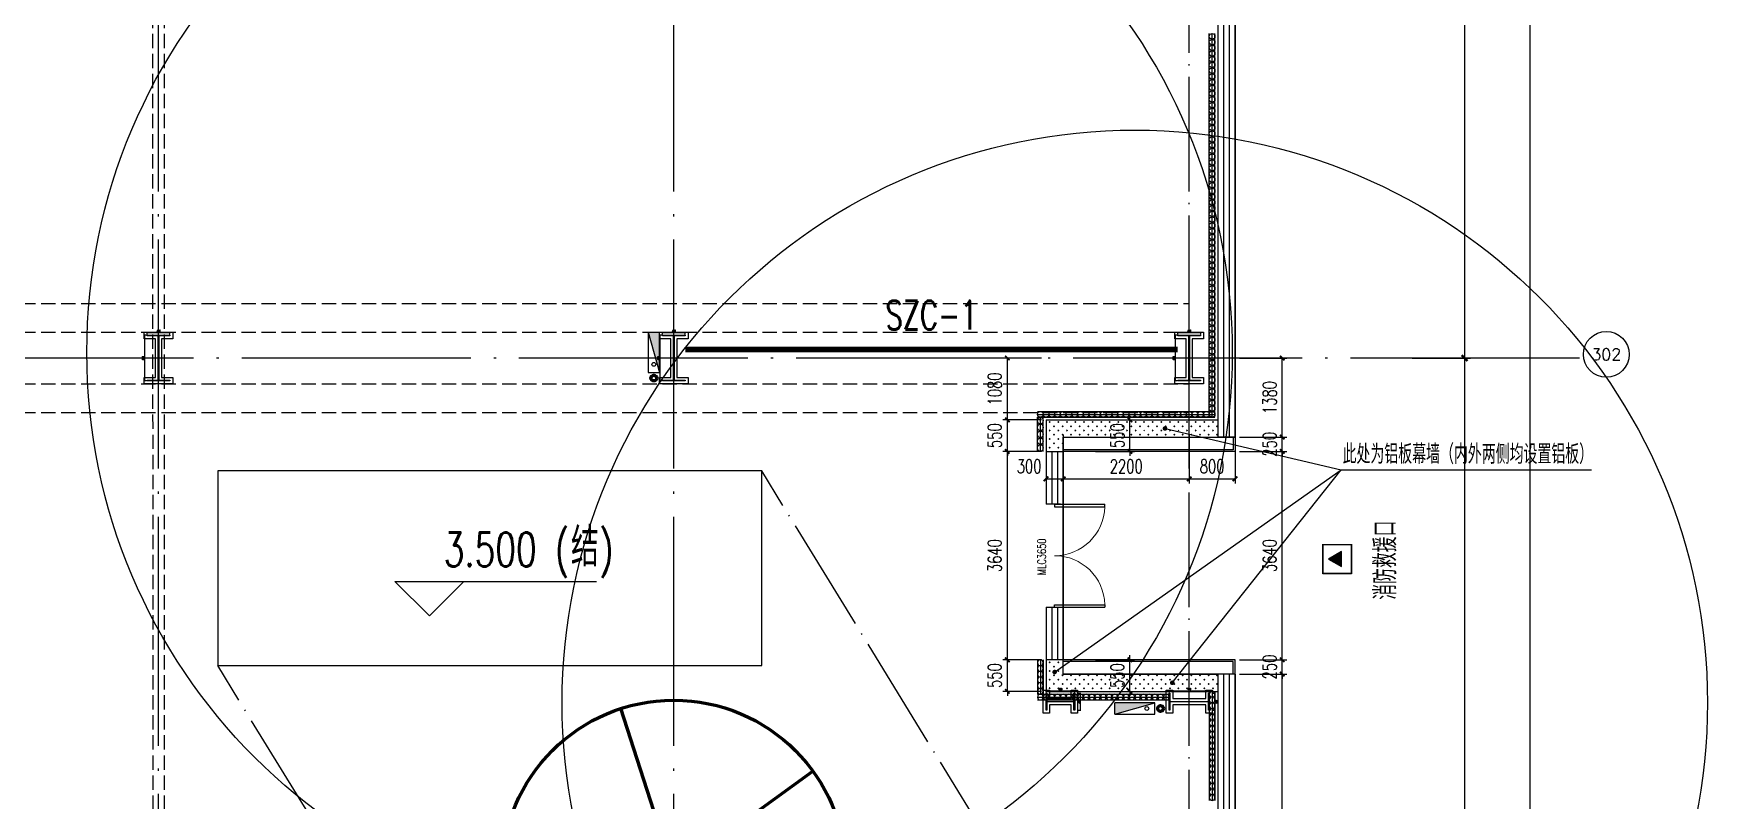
# Model space of a CAD drawing. Extents: x -1313754 to 847533, y 489853 to 941203.
# Drawn here: x -149037 to -119803, y 559144 to 572538 of the extents above; entities that cross this region are included whole.
import ezdxf
from ezdxf.enums import TextEntityAlignment as Align

# ---------------------------------------------------------------- set-up
doc = ezdxf.new("R2010")
doc.units = 0
doc.header["$LTSCALE"] = 1000
doc.header["$MEASUREMENT"] = 0
for name, pattern in [('CENTER', [2, 1.25, -0.25, 0.25, -0.25]), ('DASH', [0.35, 0.25, -0.1]), ('DOTE', [2.42, 2, -0.2, 0.02, -0.2])]:
    doc.linetypes.add(name, pattern=pattern)
doc.layers.get('Defpoints').update_dxf_attribs({"color": 210})
for name, color, linetype in [('10平面$0$WINDOW', 4, 'Continuous'), ('10平面$0$WINDOW_TEXT', 7, 'Continuous'), ('A-AXIS-D', 1, 'Continuous'), ('A-AXIS-DOTE', 14, 'DOTE'), ('A-AXIS-DP', 126, 'Continuous'), ('A-AXIS-SYMB', 3, 'Continuous'), ('A-CURTAIN', 134, 'Continuous'), ('A-HATCH-2', 251, 'Continuous'), ('A-HRAIL', 173, 'Continuous'), ('A-LIN-V', 9, 'Continuous'), ('A-SFCE', 30, 'Continuous'), ('A-TEXT', 61, 'Continuous'), ('A-WINDOW', 140, 'Continuous'), ('AS-COLN', 6, 'Continuous'), ('AS-WALL', 40, 'Continuous'), ('AS-结构边线层', 200, 'Continuous'), ('CURTWALL', 4, 'Continuous'), ('DIM_SYMB', 3, 'Continuous'), ('PUB_HATCH', 8, 'Continuous'), ('PUB_TEXT', 7, 'Continuous'), ('RP-N2-01$0$$0$A-WIND-J', 1, 'Continuous'), ('RP-N2-01$0$A-WIND-J', 3, 'Continuous'), ('SB_ZF消火栓', 10, 'Continuous'), ('SB_ZF消火栓M', 10, 'Continuous'), ('WINDOW', 4, 'Continuous'), ('建-标高', 3, 'Continuous')]:
    doc.layers.add(name, color=color, linetype=linetype)
doc.layers.add('A-加建区域', color=47, linetype='Continuous', plot=False)
for name, color, linetype, lineweight in [('LG-ZF消防', 1, 'Continuous', 60), ('THIN', 7, 'Continuous', 0), ('柱间支撑', 6, 'CENTER', 0)]:
    doc.layers.add(name, color=color, linetype=linetype, lineweight=lineweight)
doc.styles.add('10平面$0$_TCH_WINDOW', font='SIMPLEX', dxfattribs={"height": 3.5, "bigfont": 'GBCBIG'})
doc.styles.add('_TCH_AXIS', font='COMPLEX', dxfattribs={"bigfont": 'GBCBIG'})
doc.styles.add('_TCH_DIM', font='SIMPLEX', dxfattribs={"bigfont": 'GBCBIG'})
doc.styles.add('_TCH_DIM_T3', font='SIMPLEX', dxfattribs={"width": 0.705882, "bigfont": 'GBCBIG'})
doc.styles.add('A-DIM_T3', font='SIMPLEX', dxfattribs={"width": 0.705882, "bigfont": 'GBCBIG'})
doc.styles.add('A-STANDARD', font='SIMPLEX', dxfattribs={"bigfont": 'GBCBIG'})
doc.styles.add('TSSD_Rein', font='tj-romans1.shx', dxfattribs={"width": 0.7, "bigfont": 'tj-hztxt.shx'})
doc.dimstyles.new('_TCH_ARCH&&10', dxfattribs={"dimtxt": 29.75, "dimasz": 10, "dimexe": 10, "dimexo": 10, "dimgap": 12.625, "dimtad": 1, "dimdec": 0, "dimzin": 0, "dimdsep": 46, "dimtxsty": '_TCH_DIM_T3', "dimblk": 'ARCHTICK', "dimcen": 0.09, "dimclrt": 7, "dimazin": 2, "dimtfac": 1, "dimtdec": 0, "dimtix": 1, "dimtmove": 2, "dimatfit": 3, "dimfxl": 0, "dimtolj": 1, "dimtzin": 0, "dimarcsym": 0})
doc.dimstyles.new('_TCH_ARCH&&100', dxfattribs={"dimtxt": 297.5, "dimasz": 100, "dimexe": 100, "dimexo": 100, "dimgap": 126.25, "dimtad": 1, "dimdec": 0, "dimzin": 0, "dimdsep": 46, "dimtxsty": '_TCH_DIM_T3', "dimblk": 'ARCHTICK', "dimcen": 0.09, "dimclrt": 7, "dimazin": 2, "dimtfac": 1, "dimtdec": 0, "dimtix": 1, "dimtmove": 2, "dimatfit": 3, "dimfxl": 0, "dimtolj": 1, "dimtzin": 0, "dimarcsym": 0})
doc.dimstyles.new('_TCH_ARCH&&80', dxfattribs={"dimtxt": 238, "dimasz": 80, "dimexe": 80, "dimexo": 80, "dimgap": 101, "dimtad": 1, "dimdec": 0, "dimzin": 0, "dimdsep": 46, "dimtxsty": '_TCH_DIM_T3', "dimblk": 'ARCHTICK', "dimcen": 0.09, "dimclrt": 7, "dimazin": 2, "dimtfac": 1, "dimtdec": 0, "dimtix": 1, "dimtmove": 2, "dimatfit": 3, "dimfxl": 0, "dimtolj": 1, "dimtzin": 0, "dimarcsym": 0})
doc.dimstyles.new('A-DIM&&100', dxfattribs={"dimtxt": 297.5, "dimasz": 100, "dimexe": 100, "dimexo": 100, "dimgap": 126.25, "dimtad": 1, "dimdec": 0, "dimzin": 0, "dimdsep": 46, "dimtxsty": 'A-DIM_T3', "dimblk": 'ARCHTICK', "dimcen": 0.09, "dimclrt": 7, "dimazin": 2, "dimtfac": 1, "dimtdec": 0, "dimtix": 1, "dimtmove": 2, "dimatfit": 3, "dimfxl": 0, "dimtolj": 1, "dimtzin": 0, "dimarcsym": 0})
pattern_1 = [(45, (25.49, 21.51), (-75.000002, 75.000002), [24, -82.06602]), (135, (192.46, 21.51), (-75.000002, -75.000002), [24, -82.06602])]

# ---------------------------------------------------------------- blocks, each defined once
blk = doc.blocks.new('_ArchTick')
at = {"color": 0, "linetype": 'ByBlock', "const_width": 0.4}
blk.add_lwpolyline([(-0.5, -0.5), (0.5, 0.5)], dxfattribs=at)
blk = doc.blocks.new('*D1329')
at = {"layer": 'A-AXIS-D', "color": 0, "lineweight": -2}
for p, q in [((95776, -220000), (96792, -220000)), ((96692, -220000), (96692, -237950)), ((95776, -237950), (96792, -237950))]:
    blk.add_line(p, q, dxfattribs=at)
at = {"layer": 'Defpoints', "color": 0}
for p in [(95676, -220000), (95676, -237950), (96692, -237950)]:
    blk.add_point(p, dxfattribs=at)
at = {"layer": 'A-AXIS-D', "color": 0, "lineweight": -2, "xscale": 100, "yscale": 100, "zscale": 100}
for p, rotation in [((96692, -220000), 90), ((96692, -237950), 270)]:
    blk.add_blockref('_ArchTick', p, dxfattribs=dict(at, rotation=rotation))
at = {"layer": 'A-AXIS-D', "color": 7, "insert": (96967, -228975), "char_height": 297.5, "attachment_point": 5, "rotation": 270, "style": 'A-DIM_T3'}
blk.add_mtext('\\A1;17950', dxfattribs=at)
blk = doc.blocks.new('*D1330')
at = {"layer": 'A-AXIS-D', "color": 0, "lineweight": -2}
for p, q in [((95776, -237950), (96792, -237950)), ((96692, -237950), (96692, -255900)), ((95776, -255900), (96792, -255900))]:
    blk.add_line(p, q, dxfattribs=at)
at = {"layer": 'Defpoints', "color": 0}
for p in [(95676, -237950), (95676, -255900), (96692, -255900)]:
    blk.add_point(p, dxfattribs=at)
at = {"layer": 'A-AXIS-D', "color": 0, "lineweight": -2, "xscale": 100, "yscale": 100, "zscale": 100}
for p, rotation in [((96692, -237950), 90), ((96692, -255900), 270)]:
    blk.add_blockref('_ArchTick', p, dxfattribs=dict(at, rotation=rotation))
at = {"layer": 'A-AXIS-D', "color": 7, "insert": (96967, -246925), "char_height": 297.5, "attachment_point": 5, "rotation": 270, "style": 'A-DIM_T3'}
blk.add_mtext('\\A1;17950', dxfattribs=at)
blk = doc.blocks.new('*D1406')
at = {"layer": 'A-AXIS-D', "color": 0, "lineweight": -2}
for p, q in [((96036, -183400), (97932, -183400)), ((97832, -183400), (97832, -256600)), ((96036, -256600), (97932, -256600))]:
    blk.add_line(p, q, dxfattribs=at)
at = {"layer": 'Defpoints', "color": 0}
for p in [(95936, -183400), (95936, -256600), (97832, -256600)]:
    blk.add_point(p, dxfattribs=at)
at = {"layer": 'A-AXIS-D', "color": 0, "lineweight": -2, "xscale": 100, "yscale": 100, "zscale": 100}
for p, rotation in [((97832, -183400), 90), ((97832, -256600), 270)]:
    blk.add_blockref('_ArchTick', p, dxfattribs=dict(at, rotation=rotation))
at = {"layer": 'A-AXIS-D', "color": 7, "insert": (98107, -220000), "char_height": 297.5, "attachment_point": 5, "rotation": 270, "style": '_TCH_DIM_T3'}
blk.add_mtext('\\A1;73200', dxfattribs=at)
blk = doc.blocks.new('43243')
at = {"layer": 'AS-结构边线层'}
blk.add_lwpolyline([(-155994, 548520), (-146454, 548520), (-146454, 549070), (-144354, 549070), (-144354, 548520), (-128354, 548520), (-128354, 548810), (-128054, 548810), (-128054, 561350), (-131054, 561350), (-131054, 565490), (-128054, 565490), (-128054, 594490), (-131055, 594490), (-131055, 601390), (-128054, 601390), (-128054, 621120), (-128354, 621120), (-144354, 621120), (-144354, 620570), (-146454, 620570), (-146454, 621120), (-155994, 621120)], dxfattribs=at)
blk = doc.blocks.new('4324324')
at = {"layer": 'A-HATCH-2', "linetype": 'DASH'}
for p, q in [((-313054.2, 567820), (-128854.2, 567820)), ((-313054.2, 567320), (-128854.2, 567320)), ((-313054.2, 566419.9), (-128854.2, 566419.9)), ((-313054.2, 565919.9), (-128854.2, 565919.9))]:
    blk.add_line(p, q, dxfattribs=at)
blk = doc.blocks.new('w4324324')
at = {"layer": 'A-HATCH-2', "lineweight": 60}
for q in [(-1694760, 686605), (-1697614, 684532), (-1691907, 684532), (-1696524, 681178), (-1692997, 681178)]:
    blk.add_line((-1694760, 683605), q, dxfattribs=at)
blk.add_circle((-1694760, 683605), 3000, dxfattribs=at)
blk = doc.blocks.new('342343')
at = {"layer": 'A-LIN-V'}
blk.add_blockref('w4324324', (1030710, -62444), dxfattribs=at)
blk = doc.blocks.new('*D1767')
at = {"layer": 'A-AXIS-DP', "color": 0, "lineweight": -2}
for p, q in [((-165054, 621030), (-165054, 621079)), ((-165054, 621069), (-164654, 621069)), ((-164654, 621030), (-164654, 621079))]:
    blk.add_line(p, q, dxfattribs=at)
at = {"layer": 'Defpoints', "color": 0}
for p in [(-165054, 621020), (-164654, 621069), (-164654, 621020)]:
    blk.add_point(p, dxfattribs=at)
at = {"layer": 'A-AXIS-DP', "color": 0, "lineweight": -2, "xscale": 10, "yscale": 10, "zscale": 10, "rotation": 180}
blk.add_blockref('_ArchTick', (-165054, 621069), dxfattribs=at)
at = {"layer": 'A-AXIS-DP', "color": 0, "lineweight": -2, "xscale": 10, "yscale": 10, "zscale": 10}
blk.add_blockref('_ArchTick', (-164654, 621069), dxfattribs=at)
at = {"layer": 'A-AXIS-DP', "color": 7, "insert": (-164854, 621096), "char_height": 29.8, "attachment_point": 5, "style": '_TCH_DIM_T3'}
blk.add_mtext('\\A1;400', dxfattribs=at)
blk = doc.blocks.new('*D1768')
at = {"layer": 'A-AXIS-DP', "color": 0, "lineweight": -2}
for p, q in [((-165064, 621020), (-165105, 621020)), ((-165095, 620220), (-165095, 621020)), ((-165064, 620220), (-165105, 620220))]:
    blk.add_line(p, q, dxfattribs=at)
at = {"layer": 'Defpoints', "color": 0}
for p in [(-165095, 621020), (-165054, 621020), (-165054, 620220)]:
    blk.add_point(p, dxfattribs=at)
at = {"layer": 'A-AXIS-DP', "color": 0, "lineweight": -2, "xscale": 10, "yscale": 10, "zscale": 10}
for p, rotation in [((-165095, 621020), 90), ((-165095, 620220), 270)]:
    blk.add_blockref('_ArchTick', p, dxfattribs=dict(at, rotation=rotation))
at = {"layer": 'A-AXIS-DP', "color": 7, "insert": (-165123, 620620), "char_height": 29.8, "attachment_point": 5, "rotation": 90, "style": '_TCH_DIM_T3'}
blk.add_mtext('\\A1;800', dxfattribs=at)
blk = doc.blocks.new('*D1765')
at = {"layer": 'A-AXIS-DP', "color": 0, "lineweight": -2}
for p, q in [((-195790, 766880), (-195790, 766929)), ((-195790, 766919), (-195490, 766919)), ((-195490, 766880), (-195490, 766929))]:
    blk.add_line(p, q, dxfattribs=at)
at = {"layer": 'Defpoints', "color": 0}
for p in [(-195790, 766870), (-195490, 766919), (-195490, 766870)]:
    blk.add_point(p, dxfattribs=at)
at = {"layer": 'A-AXIS-DP', "color": 0, "lineweight": -2, "xscale": 10, "yscale": 10, "zscale": 10, "rotation": 180}
blk.add_blockref('_ArchTick', (-195790, 766919), dxfattribs=at)
at = {"layer": 'A-AXIS-DP', "color": 0, "lineweight": -2, "xscale": 10, "yscale": 10, "zscale": 10}
blk.add_blockref('_ArchTick', (-195490, 766919), dxfattribs=at)
at = {"layer": 'A-AXIS-DP', "color": 7, "insert": (-195640, 766946), "char_height": 29.8, "attachment_point": 5, "style": '_TCH_DIM_T3'}
blk.add_mtext('\\A1;300', dxfattribs=at)
blk = doc.blocks.new('*D1766')
at = {"layer": 'A-AXIS-DP', "color": 0, "lineweight": -2}
for p, q in [((-195800, 766820), (-195841, 766820)), ((-195831, 766120), (-195831, 766820)), ((-195800, 766120), (-195841, 766120))]:
    blk.add_line(p, q, dxfattribs=at)
at = {"layer": 'Defpoints', "color": 0}
for p in [(-195831, 766820), (-195790, 766820), (-195790, 766120)]:
    blk.add_point(p, dxfattribs=at)
at = {"layer": 'A-AXIS-DP', "color": 0, "lineweight": -2, "xscale": 10, "yscale": 10, "zscale": 10}
for p, rotation in [((-195831, 766820), 90), ((-195831, 766120), 270)]:
    blk.add_blockref('_ArchTick', p, dxfattribs=dict(at, rotation=rotation))
at = {"layer": 'A-AXIS-DP', "color": 7, "insert": (-195859, 766470), "char_height": 29.8, "attachment_point": 5, "rotation": 90, "style": '_TCH_DIM_T3'}
blk.add_mtext('\\A1;700', dxfattribs=at)
blk = doc.blocks.new('*D1771')
at = {"layer": 'A-AXIS-DP', "color": 0, "lineweight": -2}
for p, q in [((-130794, 561020), (-130745, 561020)), ((-130755, 560720), (-130755, 561020)), ((-130794, 560720), (-130745, 560720))]:
    blk.add_line(p, q, dxfattribs=at)
at = {"layer": 'Defpoints', "color": 0}
for p in [(-130804, 561020), (-130755, 561020), (-130804, 560720)]:
    blk.add_point(p, dxfattribs=at)
at = {"layer": 'A-AXIS-DP', "color": 0, "lineweight": -2, "xscale": 10, "yscale": 10, "zscale": 10}
for p, rotation in [((-130755, 561020), 90), ((-130755, 560720), 270)]:
    blk.add_blockref('_ArchTick', p, dxfattribs=dict(at, rotation=rotation))
at = {"layer": 'A-AXIS-DP', "color": 7, "insert": (-130783, 560870), "char_height": 29.8, "attachment_point": 5, "rotation": 90, "style": '_TCH_DIM_T3'}
blk.add_mtext('\\A1;300', dxfattribs=at)
blk = doc.blocks.new('*D1772')
at = {"layer": 'A-AXIS-DP', "color": 0, "lineweight": -2}
for p, q in [((-131354, 561030), (-131354, 561071)), ((-131354, 561061), (-130854, 561061)), ((-130854, 561030), (-130854, 561071))]:
    blk.add_line(p, q, dxfattribs=at)
at = {"layer": 'Defpoints', "color": 0}
for p in [(-131354, 561020), (-130854, 561061), (-130854, 561020)]:
    blk.add_point(p, dxfattribs=at)
at = {"layer": 'A-AXIS-DP', "color": 0, "lineweight": -2, "xscale": 10, "yscale": 10, "zscale": 10, "rotation": 180}
blk.add_blockref('_ArchTick', (-131354, 561061), dxfattribs=at)
at = {"layer": 'A-AXIS-DP', "color": 0, "lineweight": -2, "xscale": 10, "yscale": 10, "zscale": 10}
blk.add_blockref('_ArchTick', (-130854, 561061), dxfattribs=at)
at = {"layer": 'A-AXIS-DP', "color": 7, "insert": (-131104, 561089), "char_height": 29.8, "attachment_point": 5, "style": '_TCH_DIM_T3'}
blk.add_mtext('\\A1;500', dxfattribs=at)
blk = doc.blocks.new('RP-N2-01$0$$0$xfjy')
at = {"layer": 'RP-N2-01$0$$0$A-WIND-J'}
h = blk.add_hatch(color=256, dxfattribs=at)
h.dxf.hatch_style = 1
h.paths.add_polyline_path([(1141876, -26214), (1142135, -26214), (1142005, -25989)])
at = {"layer": 'RP-N2-01$0$$0$A-WIND-J', "const_width": 25}
blk.add_lwpolyline([(1141755, -25889), (1141755, -26389), (1142255, -26389), (1142255, -25889)], close=True, dxfattribs=at)
at = {"layer": 'RP-N2-01$0$$0$A-WIND-J'}
for points in [[(1141755, -26389), (1142255, -26389), (1142255, -25889), (1141755, -25889)], [(1141876, -26214), (1142135, -26214), (1142005, -25989)]]:
    blk.add_lwpolyline(points, close=True, dxfattribs=at)
blk = doc.blocks.new('RP-N2-01$0$xfjy')
at = {"layer": 'RP-N2-01$0$$0$A-WIND-J'}
blk.add_blockref('RP-N2-01$0$$0$xfjy', (0, 0), dxfattribs=at)
blk = doc.blocks.new('1232')
at = {"layer": 'RP-N2-01$0$A-WIND-J', "rotation": 90}
blk.add_blockref('RP-N2-01$0$xfjy', (-152409, -578645, 0), dxfattribs=at)
at = {"layer": 'A-TEXT', "style": '_TCH_DIM'}
blk.add_text('消防救援口', height=384.1, rotation=90, dxfattribs=at).set_placement((-125237, 562649, 0))
blk = doc.blocks.new('333')
at = {"layer": 'A-加建区域', "linetype": 'DASH'}
for p, q in [((-146958.2, 584432), (-146954.2, 552120)), ((-146758.2, 584432), (-146754.2, 552120))]:
    blk.add_line(p, q, dxfattribs=at)
blk = doc.blocks.new('23124232432')
at = {"layer": '柱间支撑', "const_width": 100}
blk.add_lwpolyline([(-129054, 567020), (-137654, 567020)], dxfattribs=at)
at = {"layer": 'THIN', "style": 'TSSD_Rein', "width": 0.7}
blk.add_text('SZC-1', height=500, dxfattribs=at).set_placement((-133354, 567220), align=Align.BOTTOM_CENTER)
blk = doc.blocks.new('99平面图例外参$0$$LinePat$圆环')
for points in [[(0, 150), (300, 150)], [(0, 0), (300, 0)], [(0, -150), (300, -150)]]:
    blk.add_lwpolyline(points)
at = {"color": 0}
blk.add_circle((150, 0), 150, dxfattribs=at)
blk = doc.blocks.new('34242343243')
at = {"layer": 'A-HRAIL', "yscale": 0.3333333333333333, "zscale": 0.3333333333333333}
for p, xscale, rotation in [((-128454, 572438), 0.3333686689378101, 90), ((-128454, 572338), 0.3333686689378101, 90), ((-128454, 572238), 0.3333686689378101, 90), ((-128454, 572138), 0.3333686689378101, 90), ((-128454, 572038), 0.3333686689378101, 90), ((-128454, 571938), 0.3333686689378101, 90), ((-128454, 571838), 0.3333686689378101, 90), ((-128454, 571738), 0.3333686689378101, 90), ((-128454, 571638), 0.3333686689378101, 90), ((-128454, 571538), 0.3333686689378101, 90), ((-128454, 571438), 0.3333686689378101, 90), ((-128454, 571338), 0.3333686689378101, 90), ((-128454, 571238), 0.3333686689378101, 90), ((-128454, 571138), 0.3333686689378101, 90), ((-128454, 571038), 0.3333686689378101, 90), ((-128454, 570938), 0.3333686689378101, 90), ((-128454, 570838), 0.3333686689378101, 90), ((-128454, 570738), 0.3333686689378101, 90), ((-128454, 570638), 0.3333686689378101, 90), ((-128454, 570537), 0.3333686689378101, 90), ((-128454, 570437), 0.3333686689378101, 90), ((-128454, 570337), 0.3333686689378101, 90), ((-128454, 570237), 0.3333686689378101, 90), ((-128454, 570137), 0.3333686689378101, 90), ((-128454, 570037), 0.3333686689378101, 90), ((-128454, 569937), 0.3333686689378101, 90), ((-128454, 569837), 0.3333686689378101, 90), ((-128454, 569737), 0.3333686689378101, 90), ((-128454, 569637), 0.3333686689378101, 90), ((-128454, 569537), 0.3333686689378101, 90), ((-128454, 569437), 0.3333686689378101, 90), ((-128454, 569337), 0.3333686689378101, 90), ((-128454, 569237), 0.3333686689378101, 90), ((-128454, 569137), 0.3333686689378101, 90), ((-128454, 569037), 0.3333686689378101, 90), ((-128454, 568937), 0.3333686689378101, 90), ((-128454, 568837), 0.3333686689378101, 90), ((-128454, 568737), 0.3333686689378101, 90), ((-128454, 568637), 0.3333686689378101, 90), ((-128454, 568537), 0.3333686689378101, 90), ((-128454, 568437), 0.3333686689378101, 90), ((-128454, 568337), 0.3333686689378101, 90), ((-128454, 568237), 0.3333686689378101, 90), ((-128454, 568137), 0.3333686689378101, 90), ((-128454, 568037), 0.3333686689378101, 90), ((-128454, 567937), 0.3333686689378101, 90), ((-128454, 567837), 0.3333686689378101, 90), ((-128454, 567737), 0.3333686689378101, 90), ((-128454, 567637), 0.3333686689378101, 90), ((-128454, 567537), 0.3333686689378101, 90), ((-128454, 567437), 0.3333686689378101, 90), ((-128454, 567337), 0.3333686689378101, 90), ((-128454, 567237), 0.3333686689378101, 90), ((-128454, 567137), 0.3333686689378101, 90), ((-128454, 567037), 0.3333686689378101, 90), ((-128454, 566937), 0.3333686689378101, 90), ((-128454, 566837), 0.3333686689378101, 90), ((-128454, 566737), 0.3333686689378101, 90), ((-128454, 566637), 0.3333686689378101, 90), ((-128454, 566537), 0.3333686689378101, 90), ((-128454, 566437), 0.3333686689378101, 90), ((-128454, 566337), 0.3333686689378101, 90), ((-128454, 566237), 0.3333686689378101, 90), ((-128454, 566137), 0.3333686689378101, 90), ((-128454, 566037), 0.3333686689378101, 90), ((-128454, 565937), 0.3333686689378101, 90), ((-131454, 565718), 0.3980000164643085, 90), ((-131454, 565598), 0.3980000164643085, 90), ((-128454, 565837), 0.3333686689378101, 90), ((-131454, 565479), 0.3980000164643085, 90), ((-131454, 565359), 0.3980000164643085, 90), ((-131454, 565240), 0.3980000164643085, 90), ((-131454, 561600), -0.3333333325730119, 90), ((-131454, 561500), -0.3333333325730119, 90), ((-131454, 561400), -0.3333333325730119, 90), ((-131454, 561300), -0.3333333325730119, 90), ((-131454, 561200), -0.3333333325730119, 90), ((-131454, 561100), -0.3333333325730119, 90), ((-128454, 561050), -0.3344569287663073, 89.99999999999982), ((-131504, 560950), -0.3333636956401544, 180), ((-131404, 560950), -0.3333636956401544, 180), ((-131304, 560950), -0.3333636956401544, 180), ((-131204, 560950), -0.3333636956401544, 180), ((-131104, 560950), -0.3333636956401544, 180), ((-131004, 560950), -0.3333636956401544, 180), ((-130904, 560950), -0.3333636956401544, 180), ((-130804, 560950), -0.3333636956401544, 180), ((-130704, 560950), -0.3333636956401544, 180), ((-130604, 560950), -0.3333636956401544, 180), ((-130504, 560950), -0.3333636956401544, 180), ((-130404, 560950), -0.3333636956401544, 180), ((-130304, 560950), -0.3333636956401544, 180), ((-130204, 560950), -0.3333636956401544, 180), ((-130104, 560950), -0.3333636956401544, 180), ((-130004, 560950), -0.3333636956401544, 180), ((-129904, 560950), -0.3333636956401544, 180), ((-129804, 560950), -0.3333636956401544, 180), ((-129704, 560950), -0.3333636956401544, 180), ((-129604, 560950), -0.3333636956401544, 180), ((-129504, 560950), -0.3333636956401544, 180), ((-129404, 560950), -0.3333636956401544, 180), ((-129304, 560950), -0.3333636956401544, 180), ((-128454, 560950), -0.3344569287663073, 89.99999999999982), ((-128454, 560849), -0.3344569287663073, 89.99999999999982), ((-128454, 560749), -0.3344569287663073, 89.99999999999982), ((-128454, 560649), -0.3344569287663073, 89.99999999999982), ((-128454, 560548), -0.3344569287663073, 89.99999999999982), ((-128454, 560448), -0.3344569287663073, 89.99999999999982), ((-128454, 560348), -0.3344569287663073, 89.99999999999982), ((-128454, 560247), -0.3344569287663073, 89.99999999999982), ((-128454, 560147), -0.3344569287663073, 89.99999999999982), ((-128454, 560047), -0.3344569287663073, 89.99999999999982), ((-128454, 559946), -0.3344569287663073, 89.99999999999982), ((-128454, 559846), -0.3344569287663073, 89.99999999999982), ((-128454, 559746), -0.3344569287663073, 89.99999999999982), ((-128454, 559645), -0.3344569287663073, 89.99999999999982), ((-128454, 559545), -0.3344569287663073, 89.99999999999982), ((-128454, 559445), -0.3344569287663073, 89.99999999999982), ((-128454, 559344), -0.3344569287663073, 89.99999999999982), ((-128454, 559244), -0.3344569287663073, 89.99999999999982)]:
    blk.add_blockref('99平面图例外参$0$$LinePat$圆环', p, dxfattribs=dict(at, xscale=xscale, rotation=rotation))
at = {"layer": 'A-HRAIL', "xscale": 0.3333333327878446, "yscale": 0.3333333327878446, "zscale": 0.3333333327878446}
for p in [(-131504, 565887), (-131404, 565887), (-131304, 565887), (-131204, 565887), (-131104, 565887), (-131004, 565887), (-130904, 565887), (-130804, 565887), (-130704, 565887), (-130604, 565887), (-130504, 565887), (-130404, 565887), (-130304, 565887), (-130204, 565887), (-130104, 565887), (-130004, 565887), (-129904, 565887), (-129804, 565887), (-129704, 565887), (-129604, 565887), (-129504, 565887), (-129404, 565887), (-129304, 565887), (-129204, 565887), (-129104, 565887), (-129004, 565887), (-128904, 565887), (-128804, 565887), (-128704, 565887), (-128604, 565887), (-128504, 565887)]:
    blk.add_blockref('99平面图例外参$0$$LinePat$圆环', p, dxfattribs=at)
blk = doc.blocks.new('A$C5D961328')
at = {"layer": 'SB_ZF消火栓'}
blk.add_hatch(color=256, dxfattribs=at).paths.add_polyline_path([(0, 40), (700, 40), (700, 240)])
at = {"layer": 'A-LIN-V', "ltscale": 500}
blk.add_circle((350, 40), 10001, dxfattribs=at)
at = {"layer": 'SB_ZF消火栓'}
for p, q in [((700, 240), (0, 240)), ((0, 240), (0, 40)), ((700, 240), (0, 40)), ((0, 40), (700, 40)), ((700, 240), (700, 40))]:
    blk.add_line(p, q, dxfattribs=at)
at = {"layer": 'SB_ZF消火栓', "color": 1}
blk.add_circle((140, 140), 32.5, dxfattribs=at)
blk = doc.blocks.new('we42342343234')
at = {"layer": 'LG-ZF消防'}
for centre in [(-138204, 566520), (-129354, 560750)]:
    blk.add_circle(centre, 50, dxfattribs=at)
at = {"layer": 'SB_ZF消火栓M'}
for p, rotation in [((-138064, 566620), 90), ((-129454, 560890), 180)]:
    blk.add_blockref('A$C5D961328', p, dxfattribs=dict(at, rotation=rotation))
blk = doc.blocks.new('234243242332')
at = {"layer": 'SB_ZF消火栓'}
blk.add_blockref('we42342343234', (0, 0), dxfattribs=at)
blk = doc.blocks.new('*D167')
at = {"layer": 'A-AXIS-DP', "color": 0, "lineweight": -2}
for p, q in [((-130490, 565790), (-129810, 565790)), ((-129890, 565790), (-129890, 565870)), ((-129890, 565240), (-129890, 565790)), ((-130490, 565240), (-129810, 565240)), ((-129890, 565240), (-129890, 565160))]:
    blk.add_line(p, q, dxfattribs=at)
at = {"layer": 'Defpoints', "color": 0}
for p in [(-130570, 565790), (-129890, 565790), (-130570, 565240)]:
    blk.add_point(p, dxfattribs=at)
at = {"layer": 'A-AXIS-DP', "color": 0, "lineweight": -2, "xscale": 80, "yscale": 80, "zscale": 80}
for p, rotation in [((-129890, 565790), 270), ((-129890, 565240), 90)]:
    blk.add_blockref('_ArchTick', p, dxfattribs=dict(at, rotation=rotation))
at = {"layer": 'A-AXIS-DP', "color": 7, "insert": (-130110, 565515), "char_height": 238, "attachment_point": 5, "rotation": 90, "style": '_TCH_DIM_T3'}
blk.add_mtext('\\A1;550', dxfattribs=at)
blk = doc.blocks.new('*D168')
at = {"layer": 'A-AXIS-DP', "color": 0, "lineweight": -2}
for p, q in [((-130490, 561600), (-129810, 561600)), ((-129890, 561600), (-129890, 561680)), ((-129890, 561050), (-129890, 561600)), ((-130490, 561050), (-129810, 561050)), ((-129890, 561050), (-129890, 560970))]:
    blk.add_line(p, q, dxfattribs=at)
at = {"layer": 'Defpoints', "color": 0}
for p in [(-130570, 561600), (-129890, 561600), (-130570, 561050)]:
    blk.add_point(p, dxfattribs=at)
at = {"layer": 'A-AXIS-DP', "color": 0, "lineweight": -2, "xscale": 80, "yscale": 80, "zscale": 80}
for p, rotation in [((-129890, 561600), 270), ((-129890, 561050), 90)]:
    blk.add_blockref('_ArchTick', p, dxfattribs=dict(at, rotation=rotation))
at = {"layer": 'A-AXIS-DP', "color": 7, "insert": (-130110, 561325), "char_height": 238, "attachment_point": 5, "rotation": 90, "style": '_TCH_DIM_T3'}
blk.add_mtext('\\A1;550', dxfattribs=at)
blk = doc.blocks.new('*D652')
at = {"layer": 'A-AXIS-DP', "color": 0, "lineweight": -2}
for p, q in [((-127974, 561350), (-127150, 561350)), ((-127230, 548920), (-127230, 561350)), ((-127974, 548920), (-127150, 548920))]:
    blk.add_line(p, q, dxfattribs=at)
at = {"layer": 'Defpoints', "color": 0}
for p in [(-128054, 561350), (-127230, 561350), (-128054, 548920)]:
    blk.add_point(p, dxfattribs=at)
at = {"layer": 'A-AXIS-DP', "color": 0, "lineweight": -2, "xscale": 80, "yscale": 80, "zscale": 80}
for p, rotation in [((-127230, 561350), 90), ((-127230, 548920), 270)]:
    blk.add_blockref('_ArchTick', p, dxfattribs=dict(at, rotation=rotation))
at = {"layer": 'A-AXIS-DP', "color": 7, "insert": (-127450, 555135), "char_height": 238, "attachment_point": 5, "rotation": 90, "style": '_TCH_DIM_T3'}
blk.add_mtext('\\A1;12430', dxfattribs=at)
blk = doc.blocks.new('*D653')
at = {"layer": 'A-AXIS-DP', "color": 0, "lineweight": -2}
for p, q in [((-127974, 561600), (-127150, 561600)), ((-127230, 561600), (-127230, 561680)), ((-127230, 561350), (-127230, 561600)), ((-127974, 561350), (-127150, 561350)), ((-127230, 561350), (-127230, 561270))]:
    blk.add_line(p, q, dxfattribs=at)
at = {"layer": 'Defpoints', "color": 0}
for p in [(-128054, 561600), (-127230, 561600), (-128054, 561350)]:
    blk.add_point(p, dxfattribs=at)
at = {"layer": 'A-AXIS-DP', "color": 0, "lineweight": -2, "xscale": 80, "yscale": 80, "zscale": 80}
for p, rotation in [((-127230, 561600), 270), ((-127230, 561350), 90)]:
    blk.add_blockref('_ArchTick', p, dxfattribs=dict(at, rotation=rotation))
at = {"layer": 'A-AXIS-DP', "color": 7, "insert": (-127450, 561475), "char_height": 238, "attachment_point": 5, "rotation": 90, "style": '_TCH_DIM_T3'}
blk.add_mtext('\\A1;250', dxfattribs=at)
blk = doc.blocks.new('*D654')
at = {"layer": 'A-AXIS-DP', "color": 0, "lineweight": -2}
for p, q in [((-127974, 565240), (-127150, 565240)), ((-127230, 561600), (-127230, 565240)), ((-127974, 561600), (-127150, 561600))]:
    blk.add_line(p, q, dxfattribs=at)
at = {"layer": 'Defpoints', "color": 0}
for p in [(-128054, 565240), (-127230, 565240), (-128054, 561600)]:
    blk.add_point(p, dxfattribs=at)
at = {"layer": 'A-AXIS-DP', "color": 0, "lineweight": -2, "xscale": 80, "yscale": 80, "zscale": 80}
for p, rotation in [((-127230, 565240), 90), ((-127230, 561600), 270)]:
    blk.add_blockref('_ArchTick', p, dxfattribs=dict(at, rotation=rotation))
at = {"layer": 'A-AXIS-DP', "color": 7, "insert": (-127450, 563420), "char_height": 238, "attachment_point": 5, "rotation": 90, "style": '_TCH_DIM_T3'}
blk.add_mtext('\\A1;3640', dxfattribs=at)
blk = doc.blocks.new('*D655')
at = {"layer": 'A-AXIS-DP', "color": 0, "lineweight": -2}
for p, q in [((-127974, 565490), (-127150, 565490)), ((-127230, 565490), (-127230, 565570)), ((-127230, 565240), (-127230, 565490)), ((-127974, 565240), (-127150, 565240)), ((-127230, 565240), (-127230, 565160))]:
    blk.add_line(p, q, dxfattribs=at)
at = {"layer": 'Defpoints', "color": 0}
for p in [(-128054, 565490), (-127230, 565490), (-128054, 565240)]:
    blk.add_point(p, dxfattribs=at)
at = {"layer": 'A-AXIS-DP', "color": 0, "lineweight": -2, "xscale": 80, "yscale": 80, "zscale": 80}
for p, rotation in [((-127230, 565490), 270), ((-127230, 565240), 90)]:
    blk.add_blockref('_ArchTick', p, dxfattribs=dict(at, rotation=rotation))
at = {"layer": 'A-AXIS-DP', "color": 7, "insert": (-127450, 565365), "char_height": 238, "attachment_point": 5, "rotation": 90, "style": '_TCH_DIM_T3'}
blk.add_mtext('\\A1;250', dxfattribs=at)
blk = doc.blocks.new('*D656')
at = {"layer": 'A-AXIS-DP', "color": 0, "lineweight": -2}
for p, q in [((-127974, 566870), (-127150, 566870)), ((-127230, 565490), (-127230, 566870)), ((-127974, 565490), (-127150, 565490))]:
    blk.add_line(p, q, dxfattribs=at)
at = {"layer": 'Defpoints', "color": 0}
for p in [(-128054, 566870), (-127230, 566870), (-128054, 565490)]:
    blk.add_point(p, dxfattribs=at)
at = {"layer": 'A-AXIS-DP', "color": 0, "lineweight": -2, "xscale": 80, "yscale": 80, "zscale": 80}
for p, rotation in [((-127230, 566870), 90), ((-127230, 565490), 270)]:
    blk.add_blockref('_ArchTick', p, dxfattribs=dict(at, rotation=rotation))
at = {"layer": 'A-AXIS-DP', "color": 7, "insert": (-127450, 566180), "char_height": 238, "attachment_point": 5, "rotation": 90, "style": '_TCH_DIM_T3'}
blk.add_mtext('\\A1;1380', dxfattribs=at)
blk = doc.blocks.new('*D766')
at = {"layer": 'A-AXIS-DP', "color": 0, "lineweight": -2}
for p, q in [((-131434, 566870), (-132110, 566870)), ((-132030, 565790), (-132030, 566870)), ((-131434, 565790), (-132110, 565790))]:
    blk.add_line(p, q, dxfattribs=at)
at = {"layer": 'Defpoints', "color": 0}
for p in [(-132030, 566870), (-131354, 566870), (-131354, 565790)]:
    blk.add_point(p, dxfattribs=at)
at = {"layer": 'A-AXIS-DP', "color": 0, "lineweight": -2, "xscale": 80, "yscale": 80, "zscale": 80}
for p, rotation in [((-132030, 566870), 90), ((-132030, 565790), 270)]:
    blk.add_blockref('_ArchTick', p, dxfattribs=dict(at, rotation=rotation))
at = {"layer": 'A-AXIS-DP', "color": 7, "insert": (-132250, 566330), "char_height": 238, "attachment_point": 5, "rotation": 90, "style": '_TCH_DIM_T3'}
blk.add_mtext('\\A1;1080', dxfattribs=at)
blk = doc.blocks.new('*D767')
at = {"layer": 'A-AXIS-DP', "color": 0, "lineweight": -2}
for p, q in [((-131434, 565790), (-132110, 565790)), ((-132030, 565790), (-132030, 565870)), ((-132030, 565240), (-132030, 565790)), ((-131434, 565240), (-132110, 565240)), ((-132030, 565240), (-132030, 565160))]:
    blk.add_line(p, q, dxfattribs=at)
at = {"layer": 'Defpoints', "color": 0}
for p in [(-132030, 565790), (-131354, 565790), (-131354, 565240)]:
    blk.add_point(p, dxfattribs=at)
at = {"layer": 'A-AXIS-DP', "color": 0, "lineweight": -2, "xscale": 80, "yscale": 80, "zscale": 80}
for p, rotation in [((-132030, 565790), 270), ((-132030, 565240), 90)]:
    blk.add_blockref('_ArchTick', p, dxfattribs=dict(at, rotation=rotation))
at = {"layer": 'A-AXIS-DP', "color": 7, "insert": (-132250, 565515), "char_height": 238, "attachment_point": 5, "rotation": 90, "style": '_TCH_DIM_T3'}
blk.add_mtext('\\A1;550', dxfattribs=at)
blk = doc.blocks.new('*D768')
at = {"layer": 'A-AXIS-DP', "color": 0, "lineweight": -2}
for p, q in [((-131434, 565240), (-132110, 565240)), ((-132030, 561600), (-132030, 565240)), ((-131434, 561600), (-132110, 561600))]:
    blk.add_line(p, q, dxfattribs=at)
at = {"layer": 'Defpoints', "color": 0}
for p in [(-132030, 565240), (-131354, 565240), (-131354, 561600)]:
    blk.add_point(p, dxfattribs=at)
at = {"layer": 'A-AXIS-DP', "color": 0, "lineweight": -2, "xscale": 80, "yscale": 80, "zscale": 80}
for p, rotation in [((-132030, 565240), 90), ((-132030, 561600), 270)]:
    blk.add_blockref('_ArchTick', p, dxfattribs=dict(at, rotation=rotation))
at = {"layer": 'A-AXIS-DP', "color": 7, "insert": (-132250, 563420), "char_height": 238, "attachment_point": 5, "rotation": 90, "style": '_TCH_DIM_T3'}
blk.add_mtext('\\A1;3640', dxfattribs=at)
blk = doc.blocks.new('*D769')
at = {"layer": 'A-AXIS-DP', "color": 0, "lineweight": -2}
for p, q in [((-131434, 561600), (-132110, 561600)), ((-132030, 561600), (-132030, 561680)), ((-132030, 561050), (-132030, 561600)), ((-131434, 561050), (-132110, 561050)), ((-132030, 561050), (-132030, 560970))]:
    blk.add_line(p, q, dxfattribs=at)
at = {"layer": 'Defpoints', "color": 0}
for p in [(-132030, 561600), (-131354, 561600), (-131354, 561050)]:
    blk.add_point(p, dxfattribs=at)
at = {"layer": 'A-AXIS-DP', "color": 0, "lineweight": -2, "xscale": 80, "yscale": 80, "zscale": 80}
for p, rotation in [((-132030, 561600), 270), ((-132030, 561050), 90)]:
    blk.add_blockref('_ArchTick', p, dxfattribs=dict(at, rotation=rotation))
at = {"layer": 'A-AXIS-DP', "color": 7, "insert": (-132250, 561325), "char_height": 238, "attachment_point": 5, "rotation": 90, "style": '_TCH_DIM_T3'}
blk.add_mtext('\\A1;550', dxfattribs=at)
blk = doc.blocks.new('*D770')
at = {"layer": 'A-AXIS-DP', "color": 0, "lineweight": -2}
for p, q in [((-128854, 565529), (-128854, 564680)), ((-128054, 565529), (-128054, 564680)), ((-128854, 564760), (-128054, 564760))]:
    blk.add_line(p, q, dxfattribs=at)
at = {"layer": 'Defpoints', "color": 0}
for p in [(-128854, 565609), (-128054, 565609), (-128054, 564760)]:
    blk.add_point(p, dxfattribs=at)
at = {"layer": 'A-AXIS-DP', "color": 0, "lineweight": -2, "xscale": 80, "yscale": 80, "zscale": 80, "rotation": 180}
blk.add_blockref('_ArchTick', (-128854, 564760), dxfattribs=at)
at = {"layer": 'A-AXIS-DP', "color": 0, "lineweight": -2, "xscale": 80, "yscale": 80, "zscale": 80}
blk.add_blockref('_ArchTick', (-128054, 564760), dxfattribs=at)
at = {"layer": 'A-AXIS-DP', "color": 7, "insert": (-128454, 564980), "char_height": 238, "attachment_point": 5, "style": '_TCH_DIM_T3'}
blk.add_mtext('\\A1;800', dxfattribs=at)
blk = doc.blocks.new('*D771')
at = {"layer": 'A-AXIS-DP', "color": 0, "lineweight": -2}
for p, q in [((-131054, 565529), (-131054, 564680)), ((-128854, 565529), (-128854, 564680)), ((-131054, 564760), (-128854, 564760))]:
    blk.add_line(p, q, dxfattribs=at)
at = {"layer": 'Defpoints', "color": 0}
for p in [(-131054, 565609), (-128854, 565609), (-128854, 564760)]:
    blk.add_point(p, dxfattribs=at)
at = {"layer": 'A-AXIS-DP', "color": 0, "lineweight": -2, "xscale": 80, "yscale": 80, "zscale": 80, "rotation": 180}
blk.add_blockref('_ArchTick', (-131054, 564760), dxfattribs=at)
at = {"layer": 'A-AXIS-DP', "color": 0, "lineweight": -2, "xscale": 80, "yscale": 80, "zscale": 80}
blk.add_blockref('_ArchTick', (-128854, 564760), dxfattribs=at)
at = {"layer": 'A-AXIS-DP', "color": 7, "insert": (-129954, 564980), "char_height": 238, "attachment_point": 5, "style": '_TCH_DIM_T3'}
blk.add_mtext('\\A1;2200', dxfattribs=at)
blk = doc.blocks.new('*D772')
at = {"layer": 'A-AXIS-DP', "color": 0, "lineweight": -2}
for p, q in [((-131354, 565529), (-131354, 564680)), ((-131054, 565529), (-131054, 564680)), ((-131354, 564760), (-131054, 564760))]:
    blk.add_line(p, q, dxfattribs=at)
at = {"layer": 'Defpoints', "color": 0}
for p in [(-131354, 565609), (-131054, 565609), (-131054, 564760)]:
    blk.add_point(p, dxfattribs=at)
at = {"layer": 'A-AXIS-DP', "color": 0, "lineweight": -2, "xscale": 80, "yscale": 80, "zscale": 80, "rotation": 180}
blk.add_blockref('_ArchTick', (-131354, 564760), dxfattribs=at)
at = {"layer": 'A-AXIS-DP', "color": 0, "lineweight": -2, "xscale": 80, "yscale": 80, "zscale": 80}
blk.add_blockref('_ArchTick', (-131054, 564760), dxfattribs=at)
at = {"layer": 'A-AXIS-DP', "color": 7, "insert": (-131650, 564980), "char_height": 238, "attachment_point": 5, "style": '_TCH_DIM_T3'}
blk.add_mtext('\\A1;300', dxfattribs=at)
blk = doc.blocks.new('10平面$0$$DorLib2D$00000002')
for p, q in [((-0.5, 0), (-0.5, 0.4875)), ((-0.475, 0.4875), (-0.5, 0.4875)), ((-0.475, 0), (-0.475, 0.4875)), ((0.475, 0), (0.475, 0.4875)), ((0.475, 0.4875), (0.5, 0.4875)), ((0.5, 0), (0.5, 0.4875)), ((-0.5, 0), (-0.475, 0)), ((0.5, 0), (0.475, 0))]:
    blk.add_line(p, q)
at = {"lineweight": 13}
for centre, start, end in [((-0.4875, 0), 0, 88.53072), ((0.4875, 0), 91.46928, 180)]:
    blk.add_arc(centre, 0.4875, start, end, dxfattribs=at)
blk = doc.blocks.new('dote')
at = {"layer": 'A-AXIS-D'}
blk.add_circle((99166, -237885.7), 400, dxfattribs=at)
at = {"layer": 'A-AXIS-DOTE'}
blk.add_line((91882.2, -264080), (91882.2, 36662.3), dxfattribs=at)
at = {"layer": 'A-AXIS-DOTE', "ltscale": 2}
for p, q in [((73882.2, -264080), (73882.2, -167560.7)), ((82882.2, -264080), (82882.2, -167560.7)), ((98696.4, -237950), (-97273.6, -237950))]:
    blk.add_line(p, q, dxfattribs=at)
at = {"layer": 'PUB_TEXT', "style": '_TCH_AXIS'}
blk.add_text('302', height=206.28, dxfattribs=at).set_placement((98905.6, -237988.9), (99426.3, -237988.9), align=Align.FIT)
at = {"layer": 'A-AXIS-D'}
for base, p1, p2, dimstyle, picture, middle in [((97831.9, -256600.1), (95936.4, -183400), (95936.4, -256600.1), '_TCH_ARCH&&100', '*D1406', (98106.9, -220000)), ((96692.2, -237950), (95676.4, -220000), (95676.4, -237950), 'A-DIM&&100', '*D1329', (96967.2, -228975)), ((96692.2, -255900), (95676.4, -237950), (95676.4, -255900), 'A-DIM&&100', '*D1330', (96967.2, -246925))]:
    dim = blk.add_linear_dim(base=base, p1=p1, p2=p2, angle=270, dimstyle=dimstyle, override={"dimgap": 0}, dxfattribs=at)
    dim.commit()
    dim.dimension.update_dxf_attribs({"geometry": picture, "text_midpoint": middle, "dimtype": 161, "text_rotation": 270})
blk = doc.blocks.new('w42343243')
at = {"layer": 'A-HATCH-2'}
blk.add_lwpolyline([(-165104.2, 621070), (-164604.2, 621070), (-164604.2, 620958), (-164800.2, 620958), (-164800.2, 620282), (-164604.2, 620282), (-164604.2, 620170), (-165104.2, 620170), (-165104.2, 620282), (-164908.2, 620282), (-164908.2, 620958), (-165104.2, 620958)], close=True, dxfattribs=at)
at = {"layer": 'AS-COLN', "color": 3}
blk.add_lwpolyline([(-165054.2, 621020), (-164654.2, 621020), (-164654.2, 621008), (-164850.2, 621008), (-164850.2, 620232), (-164654.2, 620232), (-164654.2, 620220), (-165054.2, 620220), (-165054.2, 620232), (-164858.2, 620232), (-164858.2, 621008), (-165054.2, 621008)], close=True, dxfattribs=at)
at = {"layer": 'A-AXIS-DP'}
for p1, p2, distance, picture, middle in [((-165054.2, 620220), (-165054.2, 621020), 41.2, '*D1768', (-165122.9, 620620)), ((-165054.2, 621020), (-164654.2, 621020), 48.8, '*D1767', (-164854.2, 621096.2))]:
    dim = blk.add_aligned_dim(p1=p1, p2=p2, distance=distance, dimstyle='_TCH_ARCH&&10', dxfattribs=at)
    dim.commit()
    dim.dimension.update_dxf_attribs({"geometry": picture, "text_midpoint": middle})
blk = doc.blocks.new('nt66')
at = {"layer": 'A-HATCH-2'}
blk.add_lwpolyline([(-195840, 766870), (-195440, 766870), (-195440, 766758), (-195586, 766758), (-195586, 766182), (-195440, 766182), (-195440, 766070), (-195840, 766070), (-195840, 766182), (-195694, 766182), (-195694, 766758), (-195840, 766758)], close=True, dxfattribs=at)
at = {"layer": 'AS-COLN'}
blk.add_lwpolyline([(-195790, 766820), (-195490, 766820), (-195490, 766808), (-195636, 766808), (-195636, 766132), (-195490, 766132), (-195490, 766120), (-195790, 766120), (-195790, 766132), (-195644, 766132), (-195644, 766808), (-195790, 766808)], close=True, dxfattribs=at)
at = {"layer": 'A-AXIS-DP'}
for p1, p2, distance, picture, middle in [((-195790, 766120), (-195790, 766820), 41.2, '*D1766', (-195858.7, 766470)), ((-195790, 766870), (-195490, 766870), 48.8, '*D1765', (-195640, 766946.2))]:
    dim = blk.add_aligned_dim(p1=p1, p2=p2, distance=distance, dimstyle='_TCH_ARCH&&10', dxfattribs=at)
    dim.commit()
    dim.dimension.update_dxf_attribs({"geometry": picture, "text_midpoint": middle})
blk = doc.blocks.new('42343')
at = {"layer": 'A-HATCH-2'}
blk.add_lwpolyline([(-130804.2, 561070), (-130804.2, 560670), (-130916.2, 560670), (-130916.2, 560816), (-131292.2, 560816), (-131292.2, 560670), (-131404.2, 560670), (-131404.2, 561070), (-131292.2, 561070), (-131292.2, 560924), (-130916.2, 560924), (-130916.2, 561070)], close=True, dxfattribs=at)
at = {"layer": 'AS-COLN'}
blk.add_lwpolyline([(-130854.2, 561020), (-130854.2, 560720), (-130866.2, 560720), (-130866.2, 560866), (-131342.2, 560866), (-131342.2, 560720), (-131354.2, 560720), (-131354.2, 561020), (-131342.2, 561020), (-131342.2, 560874), (-130866.2, 560874), (-130866.2, 561020)], close=True, dxfattribs=at)
at = {"rotation": 270}
blk.add_blockref('nt66', (-895324, 365230), dxfattribs=at)
at = {"layer": 'A-WINDOW'}
for p in [(18000, -53750), (27000, -53750), (36000, -53750)]:
    blk.add_blockref('w42343243', p, dxfattribs=at)
at = {"layer": 'A-AXIS-DP'}
for p1, p2, distance, picture, middle in [((-131354.2, 561020), (-130854.2, 561020), 41.2, '*D1772', (-131104.2, 561088.7)), ((-130804.2, 560720), (-130804.2, 561020), -48.8, '*D1771', (-130782.9, 560870))]:
    dim = blk.add_aligned_dim(p1=p1, p2=p2, distance=distance, dimstyle='_TCH_ARCH&&10', dxfattribs=at)
    dim.commit()
    dim.dimension.update_dxf_attribs({"geometry": picture, "text_midpoint": middle})

msp = doc.modelspace()

# ---------------------------------------------------------------- hatches: boundary and pattern name
at = {"layer": 'PUB_HATCH'}
h = msp.add_hatch(dxfattribs=at)
h.set_pattern_fill('石膏板', color=256, scale=30, style=0)
h.set_pattern_definition(pattern_1)
h.paths.add_polyline_path([(-131354.2, 565790), (-131054.2, 565490), (-128354.2, 565490), (-128354.2, 565790)])
h = msp.add_hatch(dxfattribs=at)
h.set_pattern_fill('石膏板', color=256, scale=30, style=0)
h.set_pattern_definition(pattern_1)
h.paths.add_polyline_path([(-131354.2, 565790), (-131354.2, 565240), (-131054.2, 565240), (-131054.2, 565490)])
h = msp.add_hatch(dxfattribs=at)
h.set_pattern_fill('石膏板', color=256, scale=30, style=0)
h.set_pattern_definition(pattern_1)
h.paths.add_polyline_path([(-131054.2, 561350), (-131054.2, 561600), (-131354.2, 561600), (-131354.2, 561050)])
h = msp.add_hatch(dxfattribs=at)
h.set_pattern_fill('石膏板', color=256, scale=30, style=0)
h.set_pattern_definition(pattern_1)
h.paths.add_polyline_path([(-131054.2, 561350), (-131354.2, 561050), (-128354.2, 561050), (-128354.2, 561350)])

# ---------------------------------------------------------------- linework, layer by layer
at = {"layer": '10平面$0$WINDOW'}
msp.add_line((-131054.2, 564318.5), (-131054.2, 562518.5), dxfattribs=at)
at = {"layer": 'A-AXIS-DOTE'}
for p, q in [((-128354.2, 551920), (-136320, 564900.2)), ((-137854.2, 548520), (-145820, 561500.2))]:
    msp.add_line(p, q, dxfattribs=at)
at = {"layer": 'A-AXIS-SYMB'}
for p, q in [((-129276.7, 565640), (-126199.4, 564917.8)), ((-131204.2, 561387), (-126199.4, 564917.8)), ((-129150, 561200), (-126199.4, 564917.8)), ((-126199.4, 564917.8), (-121827, 564917.8))]:
    msp.add_line(p, q, dxfattribs=at)
at = {"layer": 'A-AXIS-SYMB', "const_width": 40}
for points in [[(-129296.2, 565644.6, 1), (-129257.2, 565635.4, 1)], [(-131220.5, 561375.5, 1), (-131187.8, 561398.5, 1)], [(-129162.4, 561184.3, 1), (-129137.6, 561215.7, 1)]]:
    msp.add_lwpolyline(points, format="xyb", close=True, dxfattribs=at)
at = {"layer": 'A-CURTAIN'}
for points in [[(-128054.2, 565490), (-128054.2, 565240), (-131054.2, 565240)], [(-128084.2, 565490), (-128084.2, 565270), (-131054.2, 565270)], [(-128054.2, 561350), (-128054.2, 561600), (-131054.2, 561600)], [(-128084.2, 561350), (-128084.2, 561570), (-131054.2, 561570)]]:
    msp.add_lwpolyline(points, dxfattribs=at)
at = {"layer": 'A-SFCE'}
msp.add_lwpolyline([(-145820, 561500.2), (-136320, 561500.2), (-136320, 564900.2), (-145820, 564900.2)], close=True, dxfattribs=at)
at = {"layer": 'AS-WALL'}
for p, q in [((-131354.2, 565790), (-128354.2, 565790)), ((-131354.2, 565790), (-131354.2, 565240)), ((-128354.2, 565790), (-128354.2, 565490)), ((-131054.2, 565490), (-128354.2, 565490)), ((-131054.2, 565240), (-131054.2, 565490)), ((-131354.2, 565240), (-131054.2, 565240)), ((-131054.2, 561600), (-131354.2, 561600)), ((-131354.2, 561600), (-131354.2, 561050)), ((-131054.2, 561350), (-131054.2, 561600)), ((-131054.2, 561350), (-128354.2, 561350)), ((-131354.2, 561050), (-128354.2, 561050))]:
    msp.add_line(p, q, dxfattribs=at)
at = {"layer": 'CURTWALL'}
for p, q in [((-128354.2, 594340), (-128354.2, 565490)), ((-128254.2, 594340), (-128254.2, 565490)), ((-128154.2, 594340), (-128154.2, 565490)), ((-128054.2, 594340), (-128054.2, 565490)), ((-128054.2, 565490), (-128354.2, 565490)), ((-128354.2, 561350), (-128354.2, 548920)), ((-128054.2, 561350), (-128354.2, 561350)), ((-128254.2, 561350), (-128254.2, 548920)), ((-128154.2, 561350), (-128154.2, 548920)), ((-128054.2, 561350), (-128054.2, 548920))]:
    msp.add_line(p, q, dxfattribs=at)
at = {"layer": 'WINDOW'}
for p, q in [((-131354.2, 565240), (-131354.2, 564318.5)), ((-131254.2, 565240), (-131254.2, 564318.5)), ((-131154.2, 565240), (-131154.2, 564318.5)), ((-131054.2, 565240), (-131054.2, 564318.5)), ((-131104.2, 564318.5), (-131354.2, 564318.5)), ((-131354.2, 562518.5), (-131054.2, 562518.5)), ((-131354.2, 562518.5), (-131354.2, 561600)), ((-131254.2, 562518.5), (-131254.2, 561600)), ((-131154.2, 562518.5), (-131154.2, 561600)), ((-131054.2, 562518.5), (-131054.2, 561600))]:
    msp.add_line(p, q, dxfattribs=at)
at = {"layer": '建-标高'}
for p, q in [((-142124.1, 562370.5), (-142724.1, 562970.5)), ((-142724.1, 562970.5), (-139204.1, 562970.5)), ((-142124.1, 562370.5), (-141524.1, 562970.5))]:
    msp.add_line(p, q, dxfattribs=at)

# ---------------------------------------------------------------- block references
msp.add_blockref('1232', (0, 0))
at = {"layer": '10平面$0$WINDOW'}
ref = msp.add_blockref('10平面$0$$DorLib2D$00000002', (-131204.2, 563418.5), dxfattribs=dict(at, xscale=-1800, yscale=1800, zscale=300, rotation=270.0000000014825))
ref.add_attrib('A', 'MLC3650', (-131355.6, 563078.5), dxfattribs={"layer": '10平面$0$WINDOW_TEXT', "ltscale": 500, "height": 148.75, "rotation": 90, "style": '10平面$0$_TCH_WINDOW', "width": 0.705882})
at = {"layer": 'A-AXIS-DP'}
msp.add_blockref('333', (0, 0), dxfattribs=at)
at = {"layer": 'A-LIN-V', "rotation": 90}
msp.add_blockref('342343', (483306.5, 1221945), dxfattribs=at)
at = {"layer": 'A-WINDOW'}
for name in ['43243', '42343', '4324324']:
    msp.add_blockref(name, (0, 0), dxfattribs=at)
at = {"layer": 'AS-WALL'}
msp.add_blockref('dote', (-220736.4, 804820), dxfattribs=at)
at = {"layer": 'DIM_SYMB'}
msp.add_blockref('34242343243', (0, 0), dxfattribs=at)
at = {"layer": 'SB_ZF消火栓', "linetype": 'Continuous'}
msp.add_blockref('234243242332', (0, 0), dxfattribs=at)
at = {"layer": '柱间支撑'}
msp.add_blockref('23124232432', (0, 0), dxfattribs=at)

# ---------------------------------------------------------------- texts
at = {"layer": 'PUB_TEXT'}
for s, height, style, p in [('此处为铝板幕墙（内外两侧均设置铝板）', 337.589, '_TCH_DIM', (-126175.6, 565022.8)), ('结', 675.2, 'A-STANDARD', (-139651.4, 563230.5))]:
    msp.add_text(s, height=height, dxfattribs=dict(at, style=style)).set_placement(p)
at = {"layer": 'PUB_TEXT', "style": 'A-STANDARD', "width": 0.705882}
for s, p in [('(', (-139931.4, 563230.5)), (')', (-139159.9, 563230.5)), ('3.500', (-141871.4, 563230.5))]:
    msp.add_text(s, height=595, dxfattribs=at).set_placement(p)

# ---------------------------------------------------------------- dimensions: what is measured, and where the dimension line sits
at = {"layer": 'A-AXIS-DP'}
for p1, p2, distance, picture, middle in [((-131354.2, 565790), (-131354.2, 566870), 675.8, '*D766', (-132250, 566330)), ((-128054.2, 565490), (-128054.2, 566870), -824.2, '*D656', (-127450, 566180)), ((-131354.2, 565240), (-131354.2, 565790), 675.8, '*D767', (-132250, 565515)), ((-130570, 565240), (-130570, 565790), -680, '*D167', (-130110, 565515)), ((-131054.2, 565609), (-128854.2, 565609), -849, '*D771', (-129954.2, 564980)), ((-128854.2, 565609), (-128054.2, 565609), -849, '*D770', (-128454.2, 564980)), ((-128054.2, 565240), (-128054.2, 565490), -824.2, '*D655', (-127450, 565365)), ((-131354.2, 561600), (-131354.2, 565240), 675.8, '*D768', (-132250, 563420)), ((-128054.2, 561600), (-128054.2, 565240), -824.2, '*D654', (-127450, 563420)), ((-131354.2, 561050), (-131354.2, 561600), 675.8, '*D769', (-132250, 561325)), ((-130570, 561050), (-130570, 561600), -680, '*D168', (-130110, 561325)), ((-128054.2, 561350), (-128054.2, 561600), -824.2, '*D653', (-127450, 561475)), ((-128054.2, 548920), (-128054.2, 561350), -824.2, '*D652', (-127450, 555135))]:
    dim = msp.add_aligned_dim(p1=p1, p2=p2, distance=distance, dimstyle='_TCH_ARCH&&80', dxfattribs=at)
    dim.commit()
    dim.dimension.update_dxf_attribs({"geometry": picture, "text_midpoint": middle})
dim = msp.add_linear_dim(base=(-131054.2, 564760), p1=(-131354.2, 565609), p2=(-131054.2, 565609), angle=0, dimstyle='_TCH_ARCH&&80', dxfattribs=at)
dim.commit()
dim.dimension.update_dxf_attribs({"geometry": '*D772', "text_midpoint": (-131650.2, 564980), "dimtype": 129})

doc.saveas('drawing.dxf')
